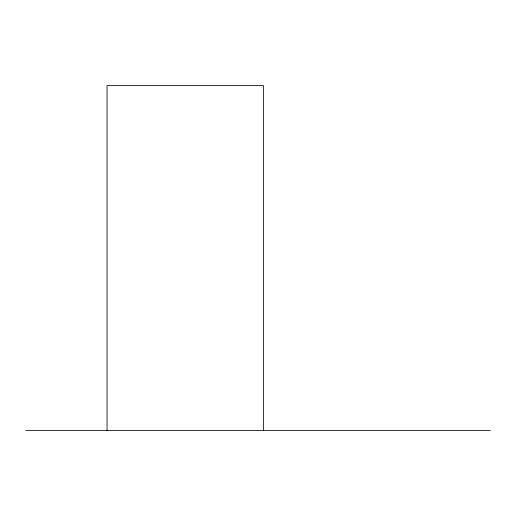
<?xml version="1.0" encoding="UTF-8"?>
<svg xmlns="http://www.w3.org/2000/svg" width="516" height="516" viewBox="0 0 516 516"><rect width="100%" height="100%" fill="white"/><g stroke="black" fill="none" stroke-linecap="round" stroke-linejoin="round"><path stroke-width="0.77" d="M25.8 430.376L490.2 430.376M263.483 430.376L263.483 85.624L107.051 85.624L107.051 430.376"/></g></svg>
